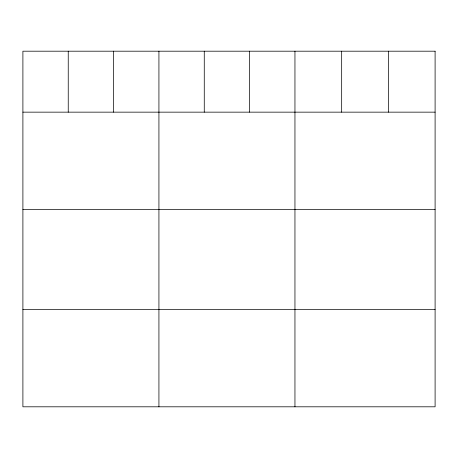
<?xml version="1.0" encoding="UTF-8"?>
<svg xmlns="http://www.w3.org/2000/svg" width="458" height="458" viewBox="0 0 458 458"><rect width="100%" height="100%" fill="white"/><g stroke="black" fill="none" stroke-linecap="round" stroke-linejoin="round"><path stroke-width="0.69" d="M22.9 112.153L435.1 112.153M22.9 209.386L435.1 209.386M22.9 309.574L435.1 309.574M388.384 51.193L388.384 112.153M341.668 51.193L341.668 112.153M294.952 51.193L294.952 406.807M249.61 51.193L249.61 112.153M204.268 51.193L204.268 112.153M158.926 51.193L158.926 406.807M113.584 51.193L113.584 112.153M68.242 51.193L68.242 112.153M435.1 51.193L22.9 51.193L22.9 406.807L435.1 406.807L435.1 51.193"/></g></svg>
